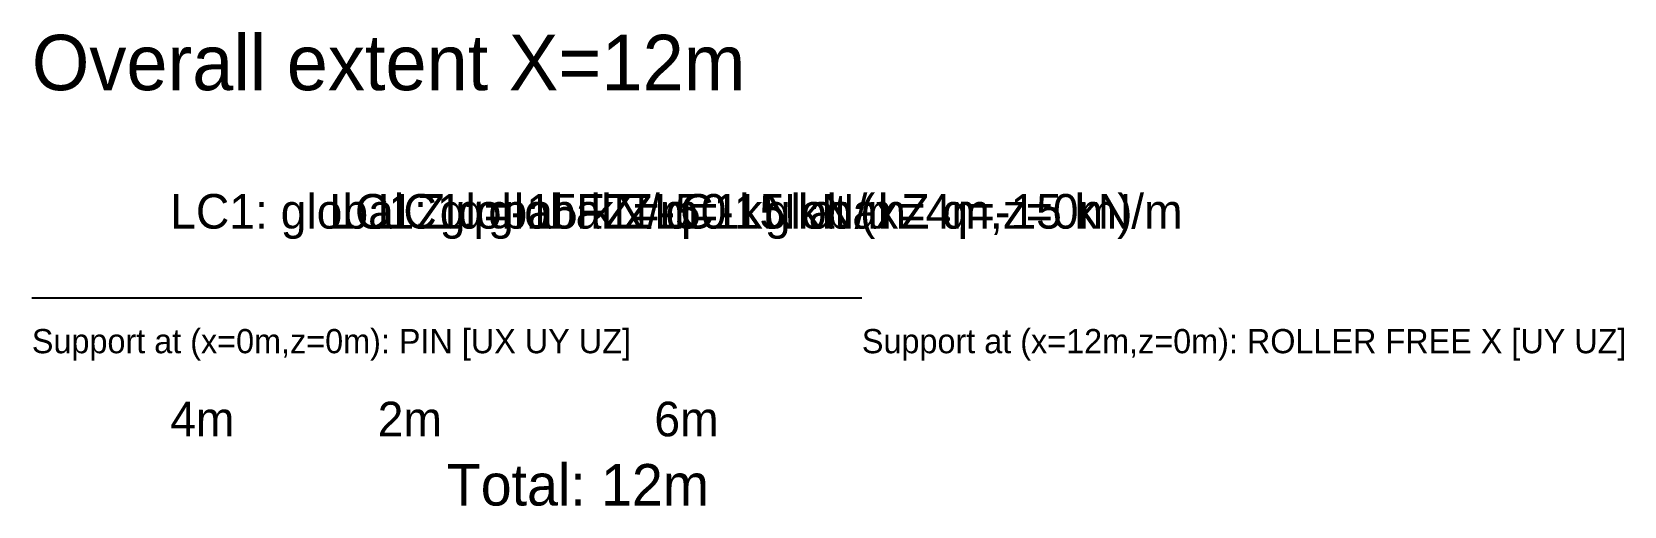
# Model space of a CAD drawing. Header units: metres. Extents: x 0 to 23, y -3 to 3.8.
import ezdxf

# ---------------------------------------------------------------- set-up
doc = ezdxf.new("R2010")
doc.units = ezdxf.units.M
for name, color, linetype in [('DIM', 5, 'CONTINUOUS'), ('LOAD', 1, 'CONTINUOUS'), ('STRUCT', 7, 'CONTINUOUS'), ('SUPPORT', 3, 'CONTINUOUS')]:
    doc.layers.add(name, color=color, linetype=linetype)

msp = doc.modelspace()

# ---------------------------------------------------------------- linework, layer by layer
at = {"layer": 'STRUCT'}
for p, q in [((0, 0), (4, 0)), ((4, 0), (6, 0)), ((6, 0), (12, 0))]:
    msp.add_line(p, q, dxfattribs=at)

# ---------------------------------------------------------------- texts
at = {"layer": 'DIM'}
for s, height, p in [('4m', 0.5, (2, -2)), ('2m', 0.5, (5, -2)), ('6m', 0.5, (9, -2)), ('Total: 12m', 0.6, (6, -3))]:
    msp.add_text(s, height=height, dxfattribs=at).set_placement(p)
at = {"layer": 'LOAD'}
for s, p in [('LC1: global Z q=-15 kN/m', (2, 1)), ('LC1: global FZ=-50 kN at (x=4m,z=0m)', (4.3, 1)), ('LC1: global Z q=-15 kN/m', (5, 1)), ('LC1: global Z q=-15 kN/m', (9, 1))]:
    msp.add_text(s, height=0.5, dxfattribs=at).set_placement(p)
at = {"layer": 'SUPPORT'}
for s, p in [('Support at (x=0m,z=0m): PIN [UX UY UZ]', (0, -0.8)), ('Support at (x=12m,z=0m): ROLLER FREE X [UY UZ]', (12, -0.8))]:
    msp.add_text(s, height=0.35, dxfattribs=at).set_placement(p)
at = {"layer": 'TEXT'}
msp.add_text('Overall extent X=12m', height=0.8, dxfattribs=at).set_placement((0, 3))

doc.saveas('drawing.dxf')
